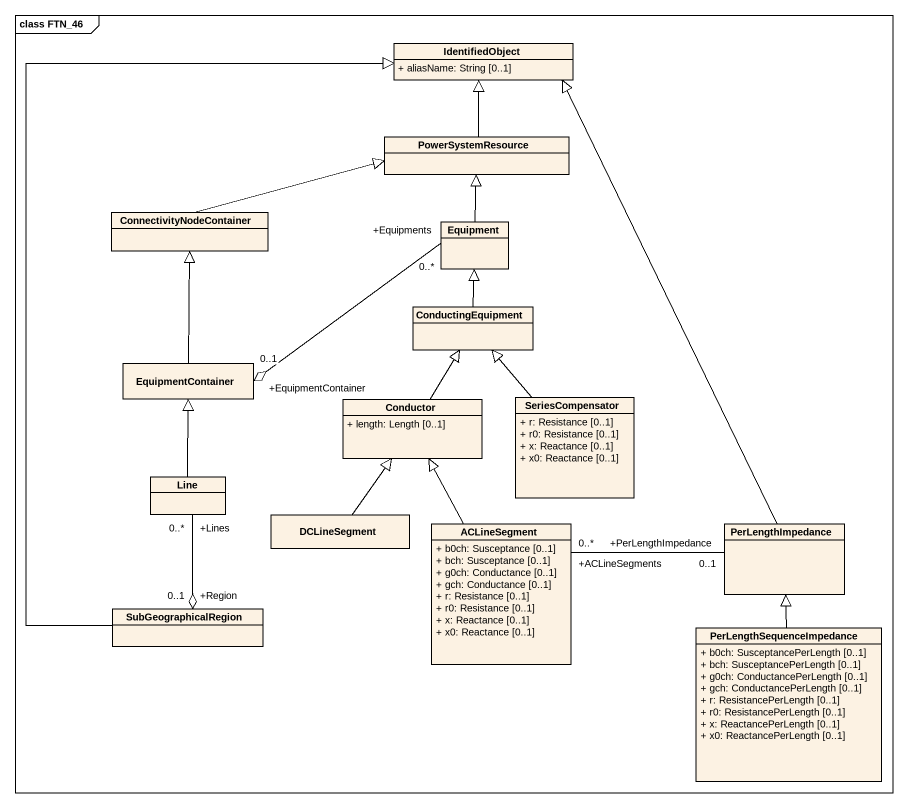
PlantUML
@startuml
mainframe class FTN_46
hide circle
hide empty members
skinparam classAttributeIconSize 0
class IdentifiedObject {
  + aliasName: String [0..1]
}
class PowerSystemResource
class ConnectivityNodeContainer
class Equipment
class ConductingEquipment
class EquipmentContainer
class Conductor {
  + length: Length [0..1]
}
class SeriesCompensator {
  + r: Resistance [0..1]
  + r0: Resistance [0..1]
  + x: Reactance [0..1]
  + x0: Reactance [0..1]
}
class Line
class DCLineSegment
class ACLineSegment {
  + b0ch: Susceptance [0..1]
  + bch: Susceptance [0..1]
  + g0ch: Conductance [0..1]
  + gch: Conductance [0..1]
  + r: Resistance [0..1]
  + r0: Resistance [0..1]
  + x: Reactance [0..1]
  + x0: Reactance [0..1]
}
class PerLengthImpedance
class SubGeographicalRegion
class PerLengthSequenceImpedance {
  + b0ch: SusceptancePerLength [0..1]
  + bch: SusceptancePerLength [0..1]
  + g0ch: ConductancePerLength [0..1]
  + gch: ConductancePerLength [0..1]
  + r: ResistancePerLength [0..1]
  + r0: ResistancePerLength [0..1]
  + x: ReactancePerLength [0..1]
  + x0: ReactancePerLength [0..1]
}
PowerSystemResource -up-|> IdentifiedObject
ConnectivityNodeContainer -right-|> PowerSystemResource
Equipment -up-|> PowerSystemResource
ConductingEquipment -up-|> Equipment
EquipmentContainer -up-|> ConnectivityNodeContainer
EquipmentContainer "+EquipmentContainer\n0..1" o-right- "+Equipments\n0..*" Equipment
Conductor -up-|> ConductingEquipment
SeriesCompensator -up-|> ConductingEquipment
Line -up-|> EquipmentContainer
DCLineSegment -up-|> Conductor
ACLineSegment -up-|> Conductor
PerLengthImpedance -up-|> IdentifiedObject
PerLengthImpedance "+PerLengthImpedance\n0..1" -left- "+ACLineSegments\n0..*" ACLineSegment
SubGeographicalRegion -up-|> IdentifiedObject
SubGeographicalRegion "+Region\n0..1" o-up- "+Lines\n0..*" Line
PerLengthSequenceImpedance -up-|> PerLengthImpedance
@enduml
